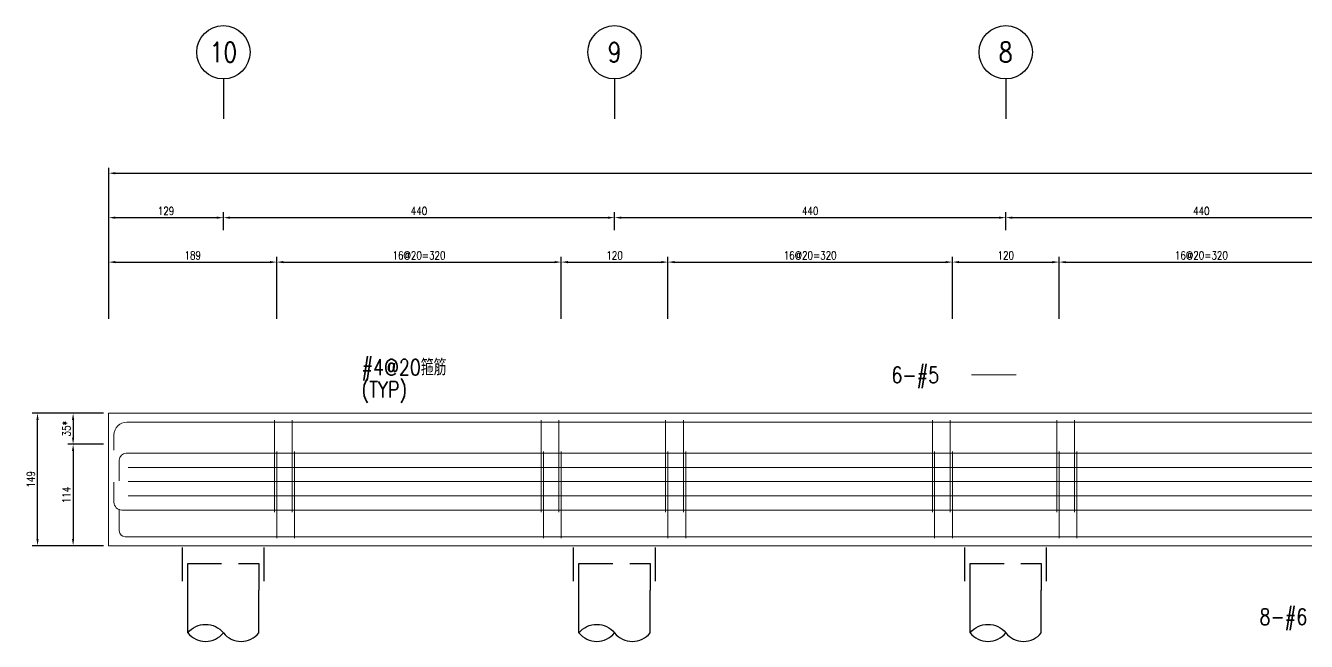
# Model space of a CAD drawing. Extents: x -4754 to 4976, y -19960 to 3841.
# Drawn here: x -359 to 1082, y -17001 to -16309 of the extents above; entities that cross this region are included whole.
import ezdxf
from ezdxf.enums import TextEntityAlignment as Align

# ---------------------------------------------------------------- set-up
doc = ezdxf.new("R2010")
doc.units = 0
doc.header["$LTSCALE"] = 3
doc.linetypes.add('DASHED', pattern=[19.05, 12.7, -6.35])
doc.layers.get('0').update_dxf_attribs({"linetype": 'CONTINUOUS'})
doc.layers.add('HB_0', color=7, linetype='CONTINUOUS', transparency=0.5)
for name, color, linetype in [('HB_DIM', 1, 'CONTINUOUS'), ('HB_TXT_CTEXT', 2, 'CONTINUOUS'), ('鋼筋', 3, 'CONTINUOUS')]:
    doc.layers.add(name, color=color, linetype=linetype)
doc.styles.get("Standard").update_dxf_attribs({"font": 'ROMANS.shx', "width": 0.8, "bigfont": 'chineset.shx'})
doc.dimstyles.new('30', dxfattribs={"dimscale": 3, "dimtxt": 3, "dimasz": 2.5, "dimexe": 2, "dimexo": 2, "dimgap": 1, "dimtad": 1, "dimdsep": 46, "dimtxsty": 'Standard', "dimcen": 0, "dimclrd": 256, "dimclre": 256, "dimclrt": 2, "dimadec": 0, "dimazin": 0, "dimtfac": 1, "dimtix": 1, "dimtmove": 2, "dimatfit": 3, "dimfxl": 1, "dimtolj": 1, "dimtzin": 0, "dimarcsym": 0})

# ---------------------------------------------------------------- blocks, each defined once
blk = doc.blocks.new('pile_vertical')
at = {"color": 252, "linetype": 'DASHED'}
for p, q in [((-46, -40), (-46, 0)), ((46, -40), (46, 0))]:
    blk.add_line(p, q, dxfattribs=at)
at = {"linetype": 'Continuous'}
for p, q in [((-40, -98.1), (-40, -50)), ((40, -98.1), (40, -50))]:
    blk.add_line(p, q, dxfattribs=at)
at = {"color": 252, "linetype": 'DASHED'}
blk.add_lwpolyline([(-40, -50), (-40, -20), (40, -20), (40, -50)], dxfattribs=at)
at = {"linetype": 'Continuous'}
for points in [[(-40, -98.1, -0.48), (0, -98.1, 0.48), (40, -98.1, 0.48)], [(-40, -98.1, 0.48), (0, -98.1, 0.48)]]:
    blk.add_lwpolyline(points, format="xyb", dxfattribs=at)
blk = doc.blocks.new('line_guide')
at = {"color": 4, "linetype": 'Continuous'}
blk.add_line((0, 0), (0, -45), dxfattribs=at)
blk.add_circle((0, 30), 30, dxfattribs=at)
at = {"color": 4, "linetype": 'Continuous', "width": 0.8}
blk.add_attdef('A', text='', height=22.5, dxfattribs=at).set_placement((0, 30), align=Align.MIDDLE)
blk = doc.blocks.new('*D419')
at = {"layer": 'HB_DIM', "linetype": 'Continuous', "lineweight": -2}
for p, q in [((-271.4, -16744.8), (-311.4, -16744.8)), ((-305.4, -16752.3), (-305.4, -16772.3)), ((-271.4, -16779.8), (-311.4, -16779.8))]:
    blk.add_line(p, q, dxfattribs=at)
at = {"layer": 'HB_DIM'}
for points in [[(-304.2, -16752.3), (-306.7, -16752.3), (-305.4, -16744.8)], [(-306.7, -16772.3), (-304.2, -16772.3), (-305.4, -16779.8)]]:
    blk.add_solid(points, dxfattribs=at)
at = {"layer": 'HB_DIM', "color": 2, "linetype": 'Continuous', "insert": (-312.9, -16762.3), "char_height": 9, "attachment_point": 5, "rotation": 90}
blk.add_mtext('\\A1;35*', dxfattribs=at)
blk = doc.blocks.new('*D420')
at = {"layer": 'HB_DIM', "linetype": 'Continuous', "lineweight": -2}
for p, q in [((-271.4, -16779.8), (-311.4, -16779.8)), ((-305.4, -16787.3), (-305.4, -16886.3)), ((-271.4, -16893.8), (-311.4, -16893.8))]:
    blk.add_line(p, q, dxfattribs=at)
at = {"layer": 'HB_DIM'}
for points in [[(-304.2, -16787.3), (-306.7, -16787.3), (-305.4, -16779.8)], [(-306.7, -16886.3), (-304.2, -16886.3), (-305.4, -16893.8)]]:
    blk.add_solid(points, dxfattribs=at)
at = {"layer": 'HB_DIM', "color": 2, "linetype": 'Continuous', "insert": (-312.9, -16836.8), "char_height": 9, "attachment_point": 5, "rotation": 90}
blk.add_mtext('\\A1;114', dxfattribs=at)
blk = doc.blocks.new('*D421')
at = {"layer": 'HB_DIM', "linetype": 'Continuous', "lineweight": -2}
for p, q in [((-265.4, -16638.8), (-265.4, -16568.8)), ((-257.9, -16574.8), (-83.9, -16574.8)), ((-76.4, -16638.8), (-76.4, -16568.8))]:
    blk.add_line(p, q, dxfattribs=at)
at = {"layer": 'HB_DIM'}
for points in [[(-257.9, -16573.6), (-257.9, -16576.1), (-265.4, -16574.8)], [(-83.9, -16576.1), (-83.9, -16573.6), (-76.4, -16574.8)]]:
    blk.add_solid(points, dxfattribs=at)
at = {"layer": 'HB_DIM', "color": 2, "linetype": 'Continuous', "insert": (-170.9, -16567.3), "char_height": 9, "attachment_point": 5, "rotation": 0}
blk.add_mtext('\\A1;189', dxfattribs=at)
blk = doc.blocks.new('*D422')
at = {"layer": 'HB_DIM', "linetype": 'Continuous', "lineweight": -2}
for p, q in [((-76.4, -16638.8), (-76.4, -16568.8)), ((-68.9, -16574.8), (236.1, -16574.8)), ((243.6, -16638.8), (243.6, -16568.8))]:
    blk.add_line(p, q, dxfattribs=at)
at = {"layer": 'HB_DIM'}
for points in [[(-68.9, -16573.6), (-68.9, -16576.1), (-76.4, -16574.8)], [(236.1, -16576.1), (236.1, -16573.6), (243.6, -16574.8)]]:
    blk.add_solid(points, dxfattribs=at)
at = {"layer": 'HB_DIM', "color": 2, "linetype": 'Continuous', "insert": (83.6, -16567.3), "char_height": 9, "attachment_point": 5, "rotation": 0}
blk.add_mtext('\\A1;16@20=320', dxfattribs=at)
blk = doc.blocks.new('*D423')
at = {"layer": 'HB_DIM', "linetype": 'Continuous', "lineweight": -2}
for p, q in [((243.6, -16638.8), (243.6, -16568.8)), ((251.1, -16574.8), (356.1, -16574.8)), ((363.6, -16638.8), (363.6, -16568.8))]:
    blk.add_line(p, q, dxfattribs=at)
at = {"layer": 'HB_DIM'}
for points in [[(251.1, -16573.6), (251.1, -16576.1), (243.6, -16574.8)], [(356.1, -16576.1), (356.1, -16573.6), (363.6, -16574.8)]]:
    blk.add_solid(points, dxfattribs=at)
at = {"layer": 'HB_DIM', "color": 2, "linetype": 'Continuous', "insert": (303.6, -16567.3), "char_height": 9, "attachment_point": 5, "rotation": 0}
blk.add_mtext('\\A1;120', dxfattribs=at)
blk = doc.blocks.new('*D424')
at = {"layer": 'HB_DIM', "linetype": 'Continuous', "lineweight": -2}
for p, q in [((363.6, -16638.8), (363.6, -16568.8)), ((371.1, -16574.8), (676.1, -16574.8)), ((683.6, -16638.8), (683.6, -16568.8))]:
    blk.add_line(p, q, dxfattribs=at)
at = {"layer": 'HB_DIM'}
for points in [[(371.1, -16573.6), (371.1, -16576.1), (363.6, -16574.8)], [(676.1, -16576.1), (676.1, -16573.6), (683.6, -16574.8)]]:
    blk.add_solid(points, dxfattribs=at)
at = {"layer": 'HB_DIM', "color": 2, "linetype": 'Continuous', "insert": (523.6, -16567.3), "char_height": 9, "attachment_point": 5, "rotation": 0}
blk.add_mtext('\\A1;16@20=320', dxfattribs=at)
blk = doc.blocks.new('*D425')
at = {"layer": 'HB_DIM', "linetype": 'Continuous', "lineweight": -2}
for p, q in [((683.6, -16638.8), (683.6, -16568.8)), ((691.1, -16574.8), (796.1, -16574.8)), ((803.6, -16638.8), (803.6, -16568.8))]:
    blk.add_line(p, q, dxfattribs=at)
at = {"layer": 'HB_DIM'}
for points in [[(691.1, -16573.6), (691.1, -16576.1), (683.6, -16574.8)], [(796.1, -16576.1), (796.1, -16573.6), (803.6, -16574.8)]]:
    blk.add_solid(points, dxfattribs=at)
at = {"layer": 'HB_DIM', "color": 2, "linetype": 'Continuous', "insert": (743.6, -16567.3), "char_height": 9, "attachment_point": 5, "rotation": 0}
blk.add_mtext('\\A1;120', dxfattribs=at)
blk = doc.blocks.new('*D426')
at = {"layer": 'HB_DIM', "linetype": 'Continuous', "lineweight": -2}
for p, q in [((803.6, -16638.8), (803.6, -16568.8)), ((811.1, -16574.8), (1116.1, -16574.8)), ((1123.6, -16638.8), (1123.6, -16568.8))]:
    blk.add_line(p, q, dxfattribs=at)
at = {"layer": 'HB_DIM'}
for points in [[(811.1, -16573.6), (811.1, -16576.1), (803.6, -16574.8)], [(1116.1, -16576.1), (1116.1, -16573.6), (1123.6, -16574.8)]]:
    blk.add_solid(points, dxfattribs=at)
at = {"layer": 'HB_DIM', "color": 2, "linetype": 'Continuous', "insert": (963.6, -16567.3), "char_height": 9, "attachment_point": 5, "rotation": 0}
blk.add_mtext('\\A1;16@20=320', dxfattribs=at)
blk = doc.blocks.new('*D440')
at = {"layer": 'HB_DIM', "linetype": 'Continuous', "lineweight": -2}
for p, q in [((-265.4, -16638.8), (-265.4, -16468.8)), ((-257.9, -16474.8), (3924.1, -16474.8)), ((3931.6, -16638.8), (3931.6, -16468.8))]:
    blk.add_line(p, q, dxfattribs=at)
at = {"layer": 'HB_DIM'}
for points in [[(-257.9, -16473.6), (-257.9, -16476.1), (-265.4, -16474.8)], [(3924.1, -16476.1), (3924.1, -16473.6), (3931.6, -16474.8)]]:
    blk.add_solid(points, dxfattribs=at)
at = {"layer": 'HB_DIM', "color": 2, "linetype": 'Continuous', "insert": (1833.1, -16467.3), "char_height": 9, "attachment_point": 5, "rotation": 0}
blk.add_mtext('\\A1;4197', dxfattribs=at)
blk = doc.blocks.new('*D441')
at = {"layer": 'HB_DIM', "linetype": 'Continuous', "lineweight": -2}
for p, q in [((-265.4, -16638.8), (-265.4, -16518.8)), ((-136.4, -16538.8), (-136.4, -16518.8)), ((-257.9, -16524.8), (-143.9, -16524.8))]:
    blk.add_line(p, q, dxfattribs=at)
at = {"layer": 'HB_DIM'}
for points in [[(-257.9, -16523.6), (-257.9, -16526.1), (-265.4, -16524.8)], [(-143.9, -16526.1), (-143.9, -16523.6), (-136.4, -16524.8)]]:
    blk.add_solid(points, dxfattribs=at)
at = {"layer": 'HB_DIM', "color": 2, "linetype": 'Continuous', "insert": (-200.9, -16517.3), "char_height": 9, "attachment_point": 5, "rotation": 0}
blk.add_mtext('\\A1;129', dxfattribs=at)
blk = doc.blocks.new('*D442')
at = {"layer": 'HB_DIM', "linetype": 'Continuous', "lineweight": -2}
for p, q in [((-136.4, -16538.8), (-136.4, -16518.8)), ((303.6, -16538.8), (303.6, -16518.8)), ((-128.9, -16524.8), (296.1, -16524.8))]:
    blk.add_line(p, q, dxfattribs=at)
at = {"layer": 'HB_DIM'}
for points in [[(-128.9, -16523.6), (-128.9, -16526.1), (-136.4, -16524.8)], [(296.1, -16526.1), (296.1, -16523.6), (303.6, -16524.8)]]:
    blk.add_solid(points, dxfattribs=at)
at = {"layer": 'HB_DIM', "color": 2, "linetype": 'Continuous', "insert": (83.6, -16517.3), "char_height": 9, "attachment_point": 5, "rotation": 0}
blk.add_mtext('\\A1;440', dxfattribs=at)
blk = doc.blocks.new('*D443')
at = {"layer": 'HB_DIM', "linetype": 'Continuous', "lineweight": -2}
for p, q in [((303.6, -16538.8), (303.6, -16518.8)), ((743.6, -16538.8), (743.6, -16518.8)), ((311.1, -16524.8), (736.1, -16524.8))]:
    blk.add_line(p, q, dxfattribs=at)
at = {"layer": 'HB_DIM'}
for points in [[(311.1, -16523.6), (311.1, -16526.1), (303.6, -16524.8)], [(736.1, -16526.1), (736.1, -16523.6), (743.6, -16524.8)]]:
    blk.add_solid(points, dxfattribs=at)
at = {"layer": 'HB_DIM', "color": 2, "linetype": 'Continuous', "insert": (523.6, -16517.3), "char_height": 9, "attachment_point": 5, "rotation": 0}
blk.add_mtext('\\A1;440', dxfattribs=at)
blk = doc.blocks.new('*D444')
at = {"layer": 'HB_DIM', "linetype": 'Continuous', "lineweight": -2}
for p, q in [((743.6, -16538.8), (743.6, -16518.8)), ((1183.6, -16538.8), (1183.6, -16518.8)), ((751.1, -16524.8), (1176.1, -16524.8))]:
    blk.add_line(p, q, dxfattribs=at)
at = {"layer": 'HB_DIM'}
for points in [[(751.1, -16523.6), (751.1, -16526.1), (743.6, -16524.8)], [(1176.1, -16526.1), (1176.1, -16523.6), (1183.6, -16524.8)]]:
    blk.add_solid(points, dxfattribs=at)
at = {"layer": 'HB_DIM', "color": 2, "linetype": 'Continuous', "insert": (963.6, -16517.3), "char_height": 9, "attachment_point": 5, "rotation": 0}
blk.add_mtext('\\A1;440', dxfattribs=at)
blk = doc.blocks.new('*D452')
at = {"layer": 'HB_DIM', "linetype": 'Continuous', "lineweight": -2}
for p, q in [((-281.4, -16744.8), (-351.4, -16744.8)), ((-345.4, -16886.3), (-345.4, -16752.3)), ((-281.4, -16893.8), (-351.4, -16893.8))]:
    blk.add_line(p, q, dxfattribs=at)
at = {"layer": 'HB_DIM'}
for points in [[(-344.2, -16752.3), (-346.7, -16752.3), (-345.4, -16744.8)], [(-346.7, -16886.3), (-344.2, -16886.3), (-345.4, -16893.8)]]:
    blk.add_solid(points, dxfattribs=at)
at = {"layer": 'HB_DIM', "color": 2, "linetype": 'Continuous', "insert": (-352.9, -16819.3), "char_height": 9, "attachment_point": 5, "rotation": 90}
blk.add_mtext('\\A1;149', dxfattribs=at)

msp = doc.modelspace()

# ---------------------------------------------------------------- linework, layer by layer
at = {"layer": 'HB_0', "lineweight": 5}
msp.add_lwpolyline([(-265.427, -16893.802), (-265.427, -16744.802), (3931.573, -16744.802), (3931.573, -16893.802), (-265.427, -16893.802)], dxfattribs=at)
at = {"layer": 'HB_DIM', "color": 1, "linetype": 'Continuous'}
for points in [[(-58.967, -16753.148, 0, 1.25, 0), (-48.967, -16743.148, 0, 0, 0), (1.033, -16693.148, 0, 0, 0), (19.033, -16693.148, 0, 0, 0)], [(-56.427, -16788.648, 0, 1.25, 0), (-48.734, -16775.863, 0, 0, 0), (1.033, -16693.148, 0, 0, 0), (19.033, -16693.148, 0, 0, 0)], [(587.173, -16821.802, 0, 1.25, 0), (587.173, -16806.802, 0, 0, 0), (587.173, -16701.802, 0, 0, 0), (605.173, -16701.802, 0, 0, 0)], [(587.173, -16837.802, 0, 1.25, 0), (587.173, -16822.802, 0, 0, 0), (587.173, -16701.802, 0, 0, 0), (605.173, -16701.802, 0, 0, 0)], [(587.173, -16805.802, 0, 1.25, 0), (587.173, -16790.802, 0, 0, 0), (587.173, -16701.802, 0, 0, 0), (605.173, -16701.802, 0, 0, 0)], [(1001.147, -16883.802, 0, 1.25, 0), (1001.147, -16898.802, 0, 0, 0), (1001.147, -16973.802, 0, 0, 0), (1019.147, -16973.802, 0, 0, 0)]]:
    msp.add_lwpolyline(points, format="xyseb", dxfattribs=at)
at = {"layer": 'HB_TXT_CTEXT', "lineweight": 5}
msp.add_line((705.173, -16701.802, 50), (755.173, -16701.802, 50), dxfattribs=at)
at = {"layer": '鋼筋', "lineweight": 5}
for p, q in [((-244.937, -16754.802, -38), (3911.083, -16754.802, -38)), ((-244.937, -16754.802, -27.143), (3911.083, -16754.802, -27.143)), ((-244.937, -16754.802, -16.286), (3911.083, -16754.802, -16.286)), ((-244.937, -16754.802, -5.429), (3911.083, -16754.802, -5.429)), ((-244.937, -16754.802, 5.429), (3911.083, -16754.802, 5.429)), ((-244.937, -16754.802, 16.286), (3911.083, -16754.802, 16.286)), ((-244.937, -16754.802, 27.143), (3911.083, -16754.802, 27.143)), ((-244.937, -16754.802, 38), (3911.083, -16754.802, 38)), ((-78.967, -16763.352, 33.895), (-78.967, -16755.732, 33.895)), ((-78.967, -16755.732, 40.245), (-78.967, -16852.872, 40.245)), ((-78.967, -16852.872, -40.245), (-78.967, -16755.732, -40.245)), ((-78.967, -16755.732, -33.895), (-78.967, -16763.352, -33.895)), ((-58.967, -16763.352, 33.895), (-58.967, -16755.732, 33.895)), ((-58.967, -16755.732, 40.245), (-58.967, -16852.872, 40.245)), ((-58.967, -16852.872, -40.245), (-58.967, -16755.732, -40.245)), ((-58.967, -16755.732, -33.895), (-58.967, -16763.352, -33.895)), ((221.033, -16763.352, 33.895), (221.033, -16755.732, 33.895)), ((221.033, -16755.732, 40.245), (221.033, -16852.872, 40.245)), ((221.033, -16852.872, -40.245), (221.033, -16755.732, -40.245)), ((221.033, -16755.732, -33.895), (221.033, -16763.352, -33.895)), ((241.033, -16763.352, 33.895), (241.033, -16755.732, 33.895)), ((241.033, -16755.732, 40.245), (241.033, -16852.872, 40.245)), ((241.033, -16852.872, -40.245), (241.033, -16755.732, -40.245)), ((241.033, -16755.732, -33.895), (241.033, -16763.352, -33.895)), ((361.033, -16763.352, 33.895), (361.033, -16755.732, 33.895)), ((361.033, -16755.732, 40.245), (361.033, -16852.872, 40.245)), ((361.033, -16852.872, -40.245), (361.033, -16755.732, -40.245)), ((361.033, -16755.732, -33.895), (361.033, -16763.352, -33.895)), ((381.033, -16763.352, 33.895), (381.033, -16755.732, 33.895)), ((381.033, -16755.732, 40.245), (381.033, -16852.872, 40.245)), ((381.033, -16852.872, -40.245), (381.033, -16755.732, -40.245)), ((381.033, -16755.732, -33.895), (381.033, -16763.352, -33.895)), ((661.033, -16763.352, 33.895), (661.033, -16755.732, 33.895)), ((661.033, -16755.732, 40.245), (661.033, -16852.872, 40.245)), ((661.033, -16852.872, -40.245), (661.033, -16755.732, -40.245)), ((661.033, -16755.732, -33.895), (661.033, -16763.352, -33.895)), ((681.033, -16763.352, 33.895), (681.033, -16755.732, 33.895)), ((681.033, -16755.732, 40.245), (681.033, -16852.872, 40.245)), ((681.033, -16852.872, -40.245), (681.033, -16755.732, -40.245)), ((681.033, -16755.732, -33.895), (681.033, -16763.352, -33.895)), ((801.033, -16763.352, 33.895), (801.033, -16755.732, 33.895)), ((801.033, -16755.732, 40.245), (801.033, -16852.872, 40.245)), ((801.033, -16852.872, -40.245), (801.033, -16755.732, -40.245)), ((801.033, -16755.732, -33.895), (801.033, -16763.352, -33.895)), ((821.033, -16763.352, 33.895), (821.033, -16755.732, 33.895)), ((821.033, -16755.732, 40.245), (821.033, -16852.872, 40.245)), ((821.033, -16852.872, -40.245), (821.033, -16755.732, -40.245)), ((821.033, -16755.732, -33.895), (821.033, -16763.352, -33.895)), ((-259.427, -16786.412, -38), (-259.427, -16769.292, -38)), ((-259.427, -16786.412, -27.143), (-259.427, -16769.292, -27.143)), ((-259.427, -16786.412, -16.286), (-259.427, -16769.292, -16.286)), ((-259.427, -16786.412, -5.429), (-259.427, -16769.292, -5.429)), ((-259.427, -16786.412, 5.429), (-259.427, -16769.292, 5.429)), ((-259.427, -16786.412, 16.286), (-259.427, -16769.292, 16.286)), ((-259.427, -16786.412, 27.143), (-259.427, -16769.292, 27.143)), ((-259.427, -16786.412, 38), (-259.427, -16769.292, 38)), ((-245.657, -16789.802, -50), (3911.803, -16789.802, -50)), ((-245.657, -16789.802, -35.714), (3911.803, -16789.802, -35.714)), ((-245.657, -16789.802, -21.429), (3911.803, -16789.802, -21.429)), ((-245.657, -16789.802, -7.143), (3911.803, -16789.802, -7.143)), ((-245.657, -16789.802, 7.143), (3911.803, -16789.802, 7.143)), ((-245.657, -16789.802, 21.429), (3911.803, -16789.802, 21.429)), ((-245.657, -16789.802, 35.714), (3911.803, -16789.802, 35.714)), ((-245.657, -16789.802, 50), (3911.803, -16789.802, 50)), ((-76.427, -16798.852, 45.395), (-76.427, -16791.232, 45.395)), ((-76.427, -16791.232, 51.745), (-76.427, -16882.372, 51.745)), ((-76.427, -16882.372, -51.745), (-76.427, -16791.232, -51.745)), ((-76.427, -16791.232, -45.395), (-76.427, -16798.852, -45.395)), ((-56.427, -16798.852, 45.395), (-56.427, -16791.232, 45.395)), ((-56.427, -16791.232, 51.745), (-56.427, -16882.372, 51.745)), ((-56.427, -16882.372, -51.745), (-56.427, -16791.232, -51.745)), ((-56.427, -16791.232, -45.395), (-56.427, -16798.852, -45.395)), ((223.573, -16798.852, 45.395), (223.573, -16791.232, 45.395)), ((223.573, -16791.232, 51.745), (223.573, -16882.372, 51.745)), ((223.573, -16882.372, -51.745), (223.573, -16791.232, -51.745)), ((223.573, -16791.232, -45.395), (223.573, -16798.852, -45.395)), ((243.573, -16798.852, 45.395), (243.573, -16791.232, 45.395)), ((243.573, -16791.232, 51.745), (243.573, -16882.372, 51.745)), ((243.573, -16882.372, -51.745), (243.573, -16791.232, -51.745)), ((243.573, -16791.232, -45.395), (243.573, -16798.852, -45.395)), ((363.573, -16798.852, 45.395), (363.573, -16791.232, 45.395)), ((363.573, -16791.232, 51.745), (363.573, -16882.372, 51.745)), ((363.573, -16882.372, -51.745), (363.573, -16791.232, -51.745)), ((363.573, -16791.232, -45.395), (363.573, -16798.852, -45.395)), ((383.573, -16798.852, 45.395), (383.573, -16791.232, 45.395)), ((383.573, -16791.232, 51.745), (383.573, -16882.372, 51.745)), ((383.573, -16882.372, -51.745), (383.573, -16791.232, -51.745)), ((383.573, -16791.232, -45.395), (383.573, -16798.852, -45.395)), ((663.573, -16798.852, 45.395), (663.573, -16791.232, 45.395)), ((663.573, -16791.232, 51.745), (663.573, -16882.372, 51.745)), ((663.573, -16882.372, -51.745), (663.573, -16791.232, -51.745)), ((663.573, -16791.232, -45.395), (663.573, -16798.852, -45.395)), ((683.573, -16798.852, 45.395), (683.573, -16791.232, 45.395)), ((683.573, -16791.232, 51.745), (683.573, -16882.372, 51.745)), ((683.573, -16882.372, -51.745), (683.573, -16791.232, -51.745)), ((683.573, -16791.232, -45.395), (683.573, -16798.852, -45.395)), ((803.573, -16798.852, 45.395), (803.573, -16791.232, 45.395)), ((803.573, -16791.232, 51.745), (803.573, -16882.372, 51.745)), ((803.573, -16882.372, -51.745), (803.573, -16791.232, -51.745)), ((803.573, -16791.232, -45.395), (803.573, -16798.852, -45.395)), ((823.573, -16798.852, 45.395), (823.573, -16791.232, 45.395)), ((823.573, -16791.232, 51.745), (823.573, -16882.372, 51.745)), ((823.573, -16882.372, -51.745), (823.573, -16791.232, -51.745)), ((823.573, -16791.232, -45.395), (823.573, -16798.852, -45.395)), ((-253.427, -16820.912, -50), (-253.427, -16797.572, -50)), ((-253.427, -16820.912, -35.714), (-253.427, -16797.572, -35.714)), ((-253.427, -16820.912, -21.429), (-253.427, -16797.572, -21.429)), ((-253.427, -16820.912, -7.143), (-253.427, -16797.572, -7.143)), ((-253.427, -16820.912, 7.143), (-253.427, -16797.572, 7.143)), ((-253.427, -16820.912, 21.429), (-253.427, -16797.572, 21.429)), ((-253.427, -16820.912, 35.714), (-253.427, -16797.572, 35.714)), ((-253.427, -16820.912, 50), (-253.427, -16797.572, 50)), ((-243.427, -16805.802, -50), (3909.573, -16805.802, -50)), ((-243.427, -16805.802, 50), (3909.573, -16805.802, 50)), ((-259.427, -16822.532, -50), (-259.427, -16844.912, -50)), ((-259.427, -16822.532, -35.714), (-259.427, -16844.912, -35.714)), ((-259.427, -16822.532, -21.429), (-259.427, -16844.912, -21.429)), ((-259.427, -16822.532, -7.143), (-259.427, -16844.912, -7.143)), ((-259.427, -16822.532, 7.143), (-259.427, -16844.912, 7.143)), ((-259.427, -16822.532, 21.429), (-259.427, -16844.912, 21.429)), ((-259.427, -16822.532, 35.714), (-259.427, -16844.912, 35.714)), ((-259.427, -16822.532, 50), (-259.427, -16844.912, 50)), ((-243.427, -16821.802, -50), (3909.573, -16821.802, -50)), ((-243.427, -16821.802, 50), (3909.573, -16821.802, 50)), ((-243.427, -16837.802, -50), (3909.573, -16837.802, -50)), ((-243.427, -16837.802, 50), (3909.573, -16837.802, 50)), ((-253.427, -16852.847, -50), (-253.427, -16877.117, -50)), ((-253.427, -16852.847, -35.714), (-253.427, -16877.117, -35.714)), ((-253.427, -16852.847, -21.429), (-253.427, -16877.117, -21.429)), ((-253.427, -16852.847, -7.143), (-253.427, -16877.117, -7.143)), ((-253.427, -16852.847, 7.143), (-253.427, -16877.117, 7.143)), ((-253.427, -16852.847, 21.429), (-253.427, -16877.117, 21.429)), ((-253.427, -16852.847, 35.714), (-253.427, -16877.117, 35.714)), ((-253.427, -16852.847, 50), (-253.427, -16877.117, 50)), ((-250.537, -16853.802, -50), (3916.683, -16853.802, -50)), ((-250.537, -16853.802, -35.714), (3916.683, -16853.802, -35.714)), ((-250.537, -16853.802, -21.429), (3916.683, -16853.802, -21.429)), ((-250.537, -16853.802, -7.143), (3916.683, -16853.802, -7.143)), ((-250.537, -16853.802, 7.143), (3916.683, -16853.802, 7.143)), ((-250.537, -16853.802, 21.429), (3916.683, -16853.802, 21.429)), ((-250.537, -16853.802, 35.714), (3916.683, -16853.802, 35.714)), ((-250.537, -16853.802, 50), (3916.683, -16853.802, 50)), ((-78.967, -16856.047, 37.07), (-78.967, -16856.047, -37.07)), ((-58.967, -16856.047, 37.07), (-58.967, -16856.047, -37.07)), ((221.033, -16856.047, 37.07), (221.033, -16856.047, -37.07)), ((241.033, -16856.047, 37.07), (241.033, -16856.047, -37.07)), ((361.033, -16856.047, 37.07), (361.033, -16856.047, -37.07)), ((381.033, -16856.047, 37.07), (381.033, -16856.047, -37.07)), ((661.033, -16856.047, 37.07), (661.033, -16856.047, -37.07)), ((681.033, -16856.047, 37.07), (681.033, -16856.047, -37.07)), ((801.033, -16856.047, 37.07), (801.033, -16856.047, -37.07)), ((821.033, -16856.047, 37.07), (821.033, -16856.047, -37.07)), ((-246.742, -16883.802, -50), (3912.888, -16883.802, -50)), ((-246.742, -16883.802, -35.714), (3912.888, -16883.802, -35.714)), ((-246.742, -16883.802, -21.429), (3912.888, -16883.802, -21.429)), ((-246.742, -16883.802, -7.143), (3912.888, -16883.802, -7.143)), ((-246.742, -16883.802, 7.143), (3912.888, -16883.802, 7.143)), ((-246.742, -16883.802, 21.429), (3912.888, -16883.802, 21.429)), ((-246.742, -16883.802, 35.714), (3912.888, -16883.802, 35.714)), ((-246.742, -16883.802, 50), (3912.888, -16883.802, 50)), ((-76.427, -16885.547, 48.57), (-76.427, -16885.547, -48.57)), ((-56.427, -16885.547, 48.57), (-56.427, -16885.547, -48.57)), ((223.573, -16885.547, 48.57), (223.573, -16885.547, -48.57)), ((243.573, -16885.547, 48.57), (243.573, -16885.547, -48.57)), ((363.573, -16885.547, 48.57), (363.573, -16885.547, -48.57)), ((383.573, -16885.547, 48.57), (383.573, -16885.547, -48.57)), ((663.573, -16885.547, 48.57), (663.573, -16885.547, -48.57)), ((683.573, -16885.547, 48.57), (683.573, -16885.547, -48.57)), ((803.573, -16885.547, 48.57), (803.573, -16885.547, -48.57)), ((823.573, -16885.547, 48.57), (823.573, -16885.547, -48.57))]:
    msp.add_line(p, q, dxfattribs=at)
at = {"layer": '鋼筋', "lineweight": 5, "extrusion": (1, -2.44929e-16, 0)}
for centre, start, end in [((-16755.732, 37.07, -78.967), 270, 90), ((-16755.732, -37.07, -78.967), 270, 90), ((-16755.732, 37.07, -58.967), 270, 90), ((-16755.732, -37.07, -58.967), 270, 90), ((-16755.732, 37.07, 221.033), 270, 90), ((-16755.732, -37.07, 221.033), 270, 90), ((-16755.732, 37.07, 241.033), 270, 90), ((-16755.732, -37.07, 241.033), 270, 90), ((-16755.732, 37.07, 361.033), 270, 90), ((-16755.732, -37.07, 361.033), 270, 90), ((-16755.732, 37.07, 381.033), 270, 90), ((-16755.732, -37.07, 381.033), 270, 90), ((-16755.732, 37.07, 661.033), 270, 90), ((-16755.732, -37.07, 661.033), 270, 90), ((-16755.732, 37.07, 681.033), 270, 90), ((-16755.732, -37.07, 681.033), 270, 90), ((-16755.732, 37.07, 801.033), 270, 90), ((-16755.732, -37.07, 801.033), 270, 90), ((-16755.732, 37.07, 821.033), 270, 90), ((-16755.732, -37.07, 821.033), 270, 90), ((-16791.232, 48.57, -76.427), 270, 90), ((-16791.232, -48.57, -76.427), 270, 90), ((-16791.232, 48.57, -56.427), 270, 90), ((-16791.232, -48.57, -56.427), 270, 90), ((-16791.232, 48.57, 223.573), 270, 90), ((-16791.232, -48.57, 223.573), 270, 90), ((-16791.232, 48.57, 243.573), 270, 90), ((-16791.232, -48.57, 243.573), 270, 90), ((-16791.232, 48.57, 363.573), 270, 90), ((-16791.232, -48.57, 363.573), 270, 90), ((-16791.232, 48.57, 383.573), 270, 90), ((-16791.232, -48.57, 383.573), 270, 90), ((-16791.232, 48.57, 663.573), 270, 90), ((-16791.232, -48.57, 663.573), 270, 90), ((-16791.232, 48.57, 683.573), 270, 90), ((-16791.232, -48.57, 683.573), 270, 90), ((-16791.232, 48.57, 803.573), 270, 90), ((-16791.232, -48.57, 803.573), 270, 90), ((-16791.232, 48.57, 823.573), 270, 90), ((-16791.232, -48.57, 823.573), 270, 90), ((-16852.872, 37.07, -78.967), 90, 180), ((-16852.872, -37.07, -78.967), 180, 270), ((-16852.872, 37.07, -58.967), 90, 180), ((-16852.872, -37.07, -58.967), 180, 270), ((-16852.872, 37.07, 221.033), 90, 180), ((-16852.872, -37.07, 221.033), 180, 270), ((-16852.872, 37.07, 241.033), 90, 180), ((-16852.872, -37.07, 241.033), 180, 270), ((-16852.872, 37.07, 361.033), 90, 180), ((-16852.872, -37.07, 361.033), 180, 270), ((-16852.872, 37.07, 381.033), 90, 180), ((-16852.872, -37.07, 381.033), 180, 270), ((-16852.872, 37.07, 661.033), 90, 180), ((-16852.872, -37.07, 661.033), 180, 270), ((-16852.872, 37.07, 681.033), 90, 180), ((-16852.872, -37.07, 681.033), 180, 270), ((-16852.872, 37.07, 801.033), 90, 180), ((-16852.872, -37.07, 801.033), 180, 270), ((-16852.872, 37.07, 821.033), 90, 180), ((-16852.872, -37.07, 821.033), 180, 270), ((-16882.372, 48.57, -76.427), 90, 180), ((-16882.372, -48.57, -76.427), 180, 270), ((-16882.372, 48.57, -56.427), 90, 180), ((-16882.372, -48.57, -56.427), 180, 270), ((-16882.372, 48.57, 223.573), 90, 180), ((-16882.372, -48.57, 223.573), 180, 270), ((-16882.372, 48.57, 243.573), 90, 180), ((-16882.372, -48.57, 243.573), 180, 270), ((-16882.372, 48.57, 363.573), 90, 180), ((-16882.372, -48.57, 363.573), 180, 270), ((-16882.372, 48.57, 383.573), 90, 180), ((-16882.372, -48.57, 383.573), 180, 270), ((-16882.372, 48.57, 663.573), 90, 180), ((-16882.372, -48.57, 663.573), 180, 270), ((-16882.372, 48.57, 683.573), 90, 180), ((-16882.372, -48.57, 683.573), 180, 270), ((-16882.372, 48.57, 803.573), 90, 180), ((-16882.372, -48.57, 803.573), 180, 270), ((-16882.372, 48.57, 823.573), 90, 180), ((-16882.372, -48.57, 823.573), 180, 270)]:
    msp.add_arc(centre, 3.175, start, end, dxfattribs=at)
at = {"layer": '鋼筋', "lineweight": 5, "extrusion": (0, 0, -1)}
for centre, radius in [((244.937, -16769.292, 38), 14.49), ((244.937, -16769.292, 27.143), 14.49), ((244.937, -16769.292, 16.286), 14.49), ((244.937, -16769.292, 5.429), 14.49), ((244.937, -16769.292, -5.429), 14.49), ((244.937, -16769.292, -16.286), 14.49), ((244.937, -16769.292, -27.143), 14.49), ((244.937, -16769.292, -38), 14.49), ((245.657, -16797.572, 50), 7.77), ((245.657, -16797.572, 35.714), 7.77), ((245.657, -16797.572, 21.429), 7.77), ((245.657, -16797.572, 7.143), 7.77), ((245.657, -16797.572, -7.143), 7.77), ((245.657, -16797.572, -21.429), 7.77), ((245.657, -16797.572, -35.714), 7.77), ((245.657, -16797.572, -50), 7.77)]:
    msp.add_arc(centre, radius, 0, 90, dxfattribs=at)
at = {"layer": '鋼筋', "lineweight": 5}
for centre, radius in [((-250.537, -16844.912, -50), 8.89), ((-250.537, -16844.912, -35.714), 8.89), ((-250.537, -16844.912, -21.429), 8.89), ((-250.537, -16844.912, -7.143), 8.89), ((-250.537, -16844.912, 7.143), 8.89), ((-250.537, -16844.912, 21.429), 8.89), ((-250.537, -16844.912, 35.714), 8.89), ((-250.537, -16844.912, 50), 8.89), ((-246.742, -16877.117, -50), 6.685), ((-246.742, -16877.117, -35.714), 6.685), ((-246.742, -16877.117, -21.429), 6.685), ((-246.742, -16877.117, -7.143), 6.685), ((-246.742, -16877.117, 7.143), 6.685), ((-246.742, -16877.117, 21.429), 6.685), ((-246.742, -16877.117, 35.714), 6.685), ((-246.742, -16877.117, 50), 6.685)]:
    msp.add_arc(centre, radius, 180, 270, dxfattribs=at)

# ---------------------------------------------------------------- block references
at = {"layer": 'HB_0', "linetype": 'Continuous'}
for p, values in [((-136.427, -16368.802), {'A': '10'}), ((303.573, -16368.802), {'A': '9'}), ((743.573, -16368.802), {'A': '8'})]:
    msp.add_blockref('line_guide', p, dxfattribs=at).add_auto_attribs(values)
for p in [(-136.427, -16893.802), (303.573, -16893.802), (743.573, -16893.802)]:
    msp.add_blockref('pile_vertical', p, dxfattribs=at)

# ---------------------------------------------------------------- texts
at = {"layer": 'HB_TXT_CTEXT', "linetype": 'Continuous', "width": 0.8}
for s, p in [('#4@20箍筋', (19.033, -16693.148, 35.225)), (' 6-#5', (605.173, -16701.802, 50)), ('(TYP)', (19.033, -16718.148, 35.225)), (' 8-#6', (1019.147, -16973.802, -50))]:
    msp.add_text(s, height=18, dxfattribs=at).set_placement(p, align=Align.MIDDLE_LEFT)

# ---------------------------------------------------------------- dimensions: what is measured, and where the dimension line sits
at = {"layer": 'HB_DIM', "linetype": 'Continuous'}
for base, p1, p2, angle, override, picture, middle in [((3931.573, -16474.802), (-265.427, -16644.802), (3931.573, -16644.802), 0, {"dimdec": 0, "dimpost": '<>'}, '*D440', (1833.073, -16467.302)), ((-136.427, -16524.802), (-265.427, -16644.802), (-136.427, -16544.802, 1021), 0, {"dimdec": 0, "dimpost": '<>'}, '*D441', (-200.927, -16517.302)), ((303.573, -16524.802), (-136.427, -16544.802, 1021), (303.573, -16544.802, 581), 0, {"dimdec": 0, "dimpost": '<>'}, '*D442', (83.573, -16517.302)), ((743.573, -16524.802), (303.573, -16544.802, 581), (743.573, -16544.802, 141), 0, {"dimdec": 0, "dimpost": '<>'}, '*D443', (523.573, -16517.302)), ((1183.573, -16524.802), (743.573, -16544.802, 141), (1183.573, -16544.802, -299), 0, {"dimdec": 0, "dimpost": '<>'}, '*D444', (963.573, -16517.302)), ((-76.427, -16574.802), (-265.427, -16644.802), (-76.427, -16644.802, 45.395), 0, {"dimdec": 0, "dimpost": '<>'}, '*D421', (-170.927, -16567.302)), ((363.573, -16574.802), (243.573, -16644.802, 45.395), (363.573, -16644.802, 45.395), 0, {"dimdec": 0, "dimpost": '<>'}, '*D423', (303.573, -16567.302)), ((803.573, -16574.802), (683.573, -16644.802, 45.395), (803.573, -16644.802, 45.395), 0, {"dimdec": 0, "dimpost": '<>'}, '*D425', (743.573, -16567.302)), ((-345.427, -16744.802), (-275.427, -16893.802), (-275.427, -16744.802), 90, {"dimtad": 4, "dimdec": 0, "dimpost": '<>'}, '*D452', (-352.927, -16819.302)), ((-305.427, -16893.802), (-265.427, -16779.802), (-265.427, -16893.802), 90, {"dimtad": 4, "dimdec": 0, "dimpost": '<>'}, '*D420', (-312.927, -16836.802))]:
    dim = msp.add_linear_dim(base=base, p1=p1, p2=p2, angle=angle, dimstyle='30', override=override, dxfattribs=at)
    dim.commit()
    dim.dimension.update_dxf_attribs({"geometry": picture, "text_midpoint": middle})
for base, p1, p2, angle, text, override, picture, middle in [((243.573, -16574.802), (-76.427, -16644.802, 45.395), (243.573, -16644.802, 45.395), 0, '16@20=<>', {"dimdec": 0, "dimpost": '<>'}, '*D422', (83.573, -16567.302)), ((683.573, -16574.802), (363.573, -16644.802, 45.395), (683.573, -16644.802, 45.395), 0, '16@20=<>', {"dimdec": 0, "dimpost": '<>'}, '*D424', (523.573, -16567.302)), ((1123.573, -16574.802), (803.573, -16644.802, 45.395), (1123.573, -16644.802, 45.395), 0, '16@20=<>', {"dimdec": 0, "dimpost": '<>'}, '*D426', (963.573, -16567.302)), ((-305.427, -16779.802), (-265.427, -16744.802), (-265.427, -16779.802), 90, '<>*', {"dimtad": 4, "dimdec": 0, "dimpost": '<>'}, '*D419', (-312.927, -16762.302))]:
    dim = msp.add_linear_dim(base=base, p1=p1, p2=p2, angle=angle, text=text, dimstyle='30', override=override, dxfattribs=at)
    dim.commit()
    dim.dimension.update_dxf_attribs({"geometry": picture, "text_midpoint": middle})

doc.saveas('drawing.dxf')
